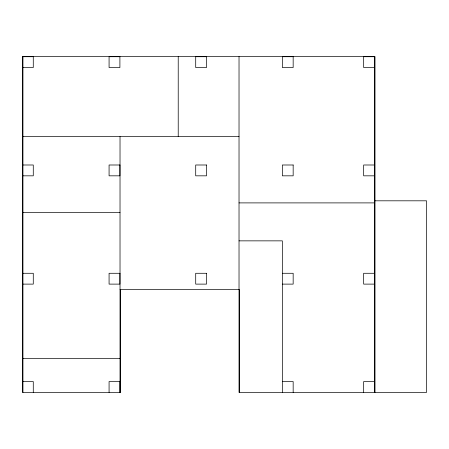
<?xml version="1.0" encoding="UTF-8"?>
<svg xmlns="http://www.w3.org/2000/svg" width="449" height="449" viewBox="0 0 449 449"><rect width="100%" height="100%" fill="white"/><g stroke="black" fill="none" stroke-linecap="round" stroke-linejoin="round"><path stroke-width="0.67" d="M22.45 56.714L33.277 56.714L33.277 67.541L22.45 67.541M374.494 56.714L363.668 56.714L363.668 67.541L374.494 67.541M22.45 136.575L239.025 136.575M22.45 164.996L33.277 164.996L33.277 175.828L22.45 175.828M374.494 164.996L363.668 164.996L363.668 175.828L374.494 175.828M374.494 200.81L426.55 200.81L426.55 392.398L239.025 392.398L239.025 56.602M239.025 202.897L374.494 202.897M22.45 212.371L120.023 212.371M239.025 240.855L282.337 240.855L282.337 392.398M22.45 273.284L33.277 273.284L33.277 284.116L22.45 284.116M282.337 273.284L293.163 273.284L293.163 284.116L282.337 284.116M374.494 273.284L363.668 273.284L363.668 284.116L374.494 284.116M120.023 289.639L239.53 289.639L239.53 392.398M22.45 358.56L120.023 358.56M22.45 381.571L33.277 381.571L33.277 392.398M282.337 381.571L293.163 381.571L293.163 392.398M374.494 381.571L363.668 381.571L363.668 392.398M374.999 392.398L374.999 56.602L22.45 56.602L22.45 392.398L120.528 392.398L120.528 289.639M374.494 56.602L374.494 392.398M178.225 56.602L178.225 136.575M120.023 136.575L120.023 392.398M119.905 392.398L119.905 381.571L109.079 381.571L109.079 392.398M22.955 56.602L22.955 392.398M119.905 56.714L109.079 56.714L109.079 67.541L119.905 67.541L119.905 56.714M206.534 56.714L195.708 56.714L195.708 67.541L206.534 67.541L206.534 56.714M293.163 56.714L282.337 56.714L282.337 67.541L293.163 67.541L293.163 56.714M119.905 164.996L109.079 164.996L109.079 175.828L119.905 175.828L119.905 164.996M206.534 164.996L195.708 164.996L195.708 175.828L206.534 175.828L206.534 164.996M293.163 164.996L282.337 164.996L282.337 175.828L293.163 175.828L293.163 164.996M119.905 273.284L109.079 273.284L109.079 284.116L119.905 284.116L119.905 273.284M206.534 273.284L195.708 273.284L195.708 284.116L206.534 284.116L206.534 273.284"/></g></svg>
